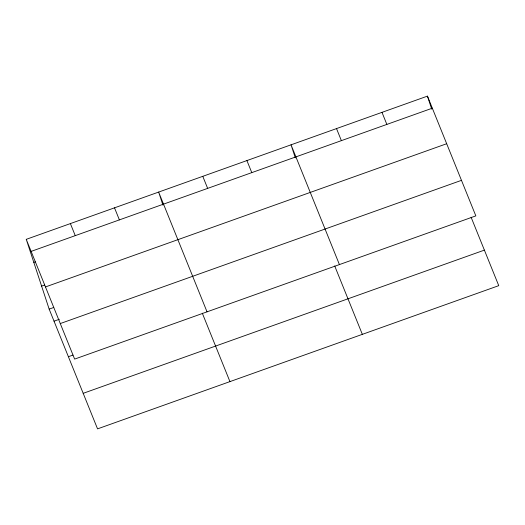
<?xml version="1.0" encoding="UTF-8"?>
<svg xmlns="http://www.w3.org/2000/svg" width="525" height="525" viewBox="0 0 525 525"><rect width="100%" height="100%" fill="white"/><g stroke="black" fill="none" stroke-linecap="round" stroke-linejoin="round"><path stroke-width="0.79" d="M26.25 239.341L427.448 96.127L475.84 215.887L74.635 359.1L26.25 239.341L49.16 309.113L97.552 428.873L498.75 285.659L471.102 217.232M31.119 251.396L432.324 108.183M33.81 262.369L35.333 261.824M41.6 286.092L44.645 285.003M45.478 286.939L446.683 143.725M49.16 309.113L53.727 307.486M54.036 321.169L59.358 319.272M60.277 323.558L461.475 180.344M68.394 356.711L72.962 355.084M83.186 393.33L484.391 250.117M381.983 112.357L386.853 124.412M336.512 128.586L341.381 140.641M339.426 264.58L291.04 144.821L295.326 157.868M334.694 265.926L362.342 334.353M246.914 160.571L251.783 172.627M202.781 176.328L207.651 188.383M207.034 311.837L158.648 192.078L162.934 205.131M202.302 313.189L229.943 381.616M114.516 207.834L119.385 219.89M70.383 223.584L75.252 235.64M427.448 96.127L431.734 109.174"/></g></svg>
